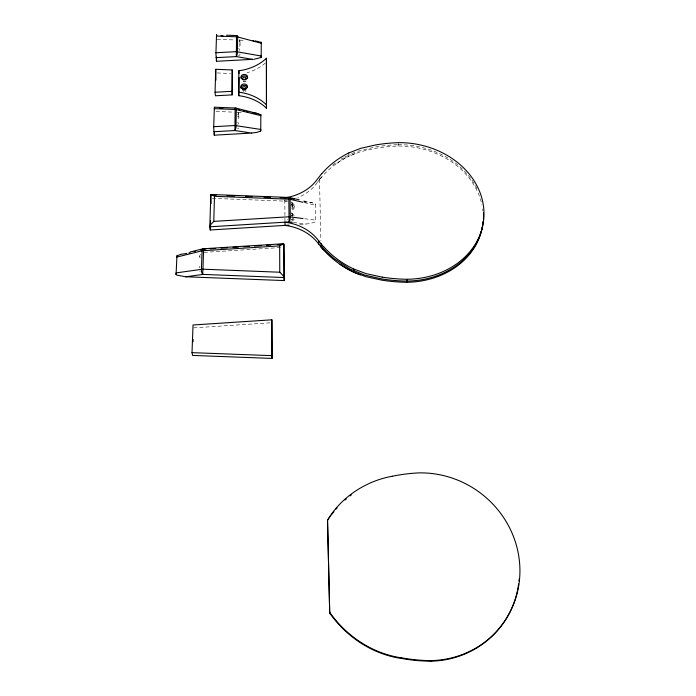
<?xml version="1.0" encoding="UTF-8"?>
<svg xmlns="http://www.w3.org/2000/svg" width="696" height="696" viewBox="0 0 696 696"><rect width="100%" height="100%" fill="white"/><g stroke="black" fill="none" stroke-linecap="round" stroke-linejoin="round"><path stroke-width="0.52" stroke-dasharray="3.48 2.61" d="M319.473 178.306L319.447 179.629L319.838 179.142M348.835 152.946L348.661 156.33L360.354 151.772L375.005 148.396A150.145 129.143 8.2 0 1 398.034 146.038A81.145 67.93 6.6 0 1 481.945 204.894M398.034 146.056L398.321 143.498M317.62 182.082L319.142 180.029M320.108 178.811L321.587 177.036A95.996 80.84 6.6 0 1 336.69 163.421A88.47 74.35 6.2 0 1 348.652 156.322M320.212 178.681L321.587 177.036M332.61 165.169L335.681 162.829M341.084 159.193L343.337 157.844M344.485 157.192L350.392 154.208M351.611 153.659L356.587 151.684M357.866 151.241L375.118 147.039A150.423 129.299 8.2 0 1 398.19 144.681M193.584 327.86L270.97 322.77M299.75 224.469L309.894 223.66L315.732 221.798L315.349 203.971L311.912 202.719M204.085 252.361L282.933 247.419M217.117 39.28L235.379 39.985M239.668 40.151L243.965 40.316M217.152 72.95L230.515 73.454M216.056 111.456L233.386 112.126M237.719 112.291L243.13 112.5M212.297 198.343L287.57 201.24M303.691 201.866L311.799 202.693M293.39 222.468L306.214 224.077M304.63 218.744L315.706 220.145M311.373 202.597L312.226 202.797L302.316 200.5M303.734 201.457L305.849 201.944M304.37 202.614L315.384 205.155L315.375 204.711M199.726 256.25L200.03 258.112M238.58 113.413L238.937 117.485M239.85 40.655L240.19 44.935M315.349 203.971L315.366 204.485M284.873 200.074L284.908 201.092A45.919 37.601 -1.4 0 0 287.361 200.692M319.49 179.377L320.9 240.651M292.485 203.293L292.572 207.191M292.59 214.185L292.651 216.769M291.389 203.014A3.523 2.949 -0.9 0 1 294.304 205.877L294.33 207.173A3.515 2.949 -0.9 0 1 291.476 210.105M284.812 199.952L284.96 222.224M482.659 208.939A81.145 67.93 6.6 0 1 482.902 210.975M398.19 144.69A81.293 68.008 6.6 0 1 477.787 190.304M336.733 163.456A84.32 70.774 6 0 1 355.212 153.451M291.459 212.811A1.775 1.496 -0.9 0 1 291.485 215.586M292.651 218.318A1.766 1.488 -0.9 0 1 291.415 219.501M291.511 201.988A1.766 1.479 -0.9 0 1 291.38 204.676M291.45 205.833A1.757 1.47 -0.9 0 1 291.476 208.574M200.083 256.946A1.827 1.557 -7.8 0 1 200.909 254.501M199.361 267.89A1.836 1.575 -8.1 0 1 200.022 266.229M200.091 271.858A1.827 1.566 -8.2 0 1 199.935 271.423M265.333 63.014A43.178 33.103 -2.7 0 1 246.984 72.749M245.253 80.936A3.315 2.593 -2.5 0 1 243.121 80.875M246.123 80.936A1.653 1.296 -2.5 0 1 242.947 80.962M245.427 90.436A3.332 2.619 -2.6 0 1 242.974 90.454M245.993 90.48A1.662 1.305 -2.6 0 1 244.992 91.35M243.765 91.359A1.662 1.305 -2.6 0 1 242.8 90.506M238.371 48.633A1.636 1.262 -2.5 0 1 239.494 50.451M239.981 53.888A1.627 1.262 -2.5 0 1 238.38 55.506M239.267 39.689A1.627 1.253 -2.4 0 1 239.233 41.63M239.189 43.9A1.618 1.244 -2.5 0 1 238.406 46.301M237.51 122.165A1.705 1.366 -3.3 0 1 237.762 124.427M238.702 127.907A1.696 1.357 -3.3 0 1 237.527 128.847M237.536 112.169A1.696 1.349 -3.2 0 1 237.493 114.675M237.44 116.276A1.688 1.349 -3.2 0 1 237.545 118.946M317.376 182.43A45.919 37.601 -1.4 0 1 297.775 197.638M294.208 219.127A3.532 2.975 -0.9 0 1 291.58 220.997M287.961 219.736A3.532 2.975 -0.9 0 1 287.631 219.205M291.528 215.142A3.532 2.975 -0.9 0 1 293.12 215.734M293.86 218.387A3.541 2.984 -0.9 0 1 291.554 219.719M291.493 213.855A3.541 2.984 -0.9 0 1 294.164 215.656M291.52 215.395A1.775 1.488 -0.9 0 1 292.12 215.716M291.467 213.454A1.775 1.496 -0.9 0 1 292.216 215.777M291.424 204.311A3.515 2.949 -0.9 0 1 294.33 207.173M294.304 205.877A3.523 2.949 -0.9 0 1 291.45 208.809M291.415 204.537A1.766 1.47 -0.9 0 1 291.441 207.278M291.528 202.64A1.766 1.479 -0.9 0 1 291.389 205.329"/><path stroke-width="1.04" d="M272.04 358.423L271.866 319.812L193.036 324.988L192.009 352.646L192.575 355.421L272.04 358.423L271.866 319.812M266.464 108.211L266.429 58.22A43.361 33.173 -2.7 0 1 238.85 70.748L238.763 95.709A45.301 36.383 -3.7 0 1 266.464 108.211L266.429 58.22M251.691 133.049L256.981 132.327L260.73 131.005L260.843 114.701L257.329 113.491L252.335 112.856M254.118 59.238L261.183 57.472L261.27 42.386L255.11 40.838M318.777 244.139L318.82 240.999A48.529 41.743 -2.3 0 0 284.96 222.224L285.064 225.426A48.302 41.612 -2.3 0 1 318.777 244.139L323.405 249.803A94.908 79.057 6.2 0 0 339.987 264.271A87.644 73.202 6 0 0 353.62 272.092L365.974 276.704L381.93 280.175A142.167 116.067 6 0 0 406.786 282.289A81.145 67.93 6.6 0 0 482.467 226.183M238.763 95.709L239.085 77.543M321.343 247.419L321.082 245.827L327.181 252.483L334.411 258.877L349.844 268.952L364.66 275.077L382.069 278.974A142.419 116.189 6 0 0 406.969 281.088A81.293 68.008 6.6 0 0 483.163 222.137M232.125 94.882L232.246 69.939L215.734 69.304L215.047 92.246L215.438 95.787L232.125 94.882L232.246 69.939M210.775 194.924L211.062 203.58M214.368 107.271L213.681 127.69L214.272 135.181L251.578 133.058L234.926 130.535L213.863 131.727M216.534 34.87L215.917 53.67L216.465 61.283L253.205 59.317M214.272 135.181L214.333 133.014M215.908 80.188L215.734 69.304M216.465 61.283L216.595 57.089M288.97 225.139L210.262 229.985L209.809 226.696L210.94 224.321L213.794 221.38L214.472 196.307L288.596 199.195A4.611 2.567 -0.2 0 1 290.119 199.326L302.795 202.249M210.262 229.985L210.549 220.475M193.079 341.64L193.157 339.517M260.843 114.701L260.826 115.658L236.309 109.594A4.428 2.749 2.5 0 0 234.848 109.455L214.246 108.663M283.89 244.148L284.203 280.566L185.362 276.756L176.975 275.103L176.071 274.615L176.941 255.806L181.03 254.275L186.806 253.448M261.27 42.386L261.252 43.248L237.667 36.966A4.263 2.88 3.2 0 0 236.257 36.818L216.43 36.044M518.642 583.987A96.379 92.159 37.1 0 1 430.902 661.2A167.084 157.226 23.4 0 1 401.583 658.468C372.534 654.37 346.434 636.892 329.713 613.063L327.503 520.251C340.953 497.248 365.948 480.945 392.24 476.255M329.713 613.063L327.538 519.399M353.629 272.084L353.838 269.03L366.235 273.676L382.269 277.156M176.941 255.806L176.827 257.076L202.049 250.804A4.768 2.445 2.2 0 1 203.589 250.656L279.67 245.888L283.646 243.8M406.786 282.272L407.238 279.261A81.51 68.121 6.6 0 0 483.877 210.053A81.51 68.121 6.6 0 0 398.416 142.645A150.841 129.543 8.2 0 0 375.292 145.003L360.572 148.379L348.835 152.946M216.212 195.228L210.784 195.019L209.818 226.8L289.084 221.928A3.706 1.401 -80 0 0 290.258 216.943L290.119 199.326A3.68 1.122 -73.5 0 0 288.892 197.986L288.823 197.464L289.084 221.928L292.311 222.329M283.333 243.757L203.589 248.742L202.971 269.195A4.037 0.479 -87.4 0 0 202.788 272.127L202.884 274.415L284.081 277.539L284.203 280.566M430.876 661.2L431.146 660.608A96.57 92.333 36.9 0 0 519.738 564.83A96.57 92.333 36.9 0 0 419.079 472.888A183.118 174.052 57.4 0 0 392.24 476.273M327.503 520.251L328.112 519.346M328.416 518.894L329.512 517.337M236.684 36.018L236.544 35.574L236.335 56.585L252.361 59.369M329.991 516.684L330.957 515.379M331.94 514.092L333.958 511.577M321.648 173.704L317.411 179.116A46.119 37.706 -1.4 0 1 284.803 197.829L284.812 198.029M336.046 509.133L337.125 507.932M236.37 108.968L235.118 108.045L234.926 130.535M345.103 500.041L346.312 498.988M279.67 245.888L279.766 272.153L282.785 275.198L284.081 277.539L283.89 244.226L277.391 244.627M350.027 495.935L351.289 494.952M260.73 131.005L260.748 129.447L236.014 125.663A4.463 2.723 2.3 0 0 234.535 125.532L213.698 126.707M190.112 252.013L202.762 248.864M188.912 252.918L189.964 252.657M194.184 251.604L195.245 251.343M200.535 250.029L201.596 249.768M202.658 249.499L205.886 249.098M211.097 194.48L288.823 197.464M185.841 276.782L202.884 274.415M213.794 221.38L288.744 216.795A4.654 2.523 -0.2 0 1 290.275 216.917L303.038 218.535M210.218 248.829L215.638 248.489M221.058 248.15L227.557 247.75M232.969 247.411L238.389 247.071M243.809 246.732L249.22 246.393M254.64 246.053L261.139 245.645M266.559 245.305L270.892 245.035M216.082 57.655L236.335 56.585M215.047 92.246L231.794 91.333M215.925 52.748L235.961 51.687A4.298 2.854 3.1 0 1 237.388 51.835L261.174 56.019L261.183 57.472M226.539 35.183L236.544 35.574M220.945 35.766L223.051 35.844M235.17 108.011L214.42 107.21L214.577 107.906M219.762 108.106L222.877 108.219M227.061 195.646L234.648 195.941M245.497 196.359L252.004 196.611M263.941 197.072L270.448 197.325M280.21 197.699L288.884 198.029M279.853 272.232L202.971 269.195A4.811 2.401 2.1 0 0 201.414 269.352L176.097 272.902L176.071 274.615M192.009 352.646L271.866 355.656M211.253 194.471L214.429 196.272M252.97 40.664L253.762 40.716M401.783 657.894C372.673 653.744 346.512 636.266 329.756 612.384M289.64 197.568L299.141 199.769M291.015 198.525L292.076 198.769M293.138 199.012L294.199 199.256M257.833 113.605L236.057 108.141M238.432 109.481L239.468 109.742M243.583 110.777L244.609 111.029M246.671 111.551L247.698 111.804M236.727 36.375L237.719 36.644M323.466 246.68L318.82 240.999M323.405 249.803L321.482 247.593M203.606 248.742L203.719 249.238M216.621 34.861L216.743 35.6M238.85 70.748L239.067 73.445M321.03 243.687L321.056 247.071M360.363 274.937A84.016 70.279 5.9 0 1 340.031 264.228M483.05 221.311A81.145 67.93 6.6 0 1 482.85 223.407M483.45 212.741A81.293 68.008 6.6 0 1 483.433 218.979M203.719 249.185A3.784 1.514 71.7 0 0 202.075 250.83L201.414 269.352A3.811 1.783 78.8 0 0 202.875 274.459M238.467 92.159A45.492 36.479 -3.7 0 1 266.281 104.704M241.077 78.239A3.315 2.593 -2.5 0 1 244.409 75.855A3.315 2.593 -2.5 0 1 247.672 78.187M243.896 79.701A1.653 1.296 -2.5 0 1 243.035 77.708A1.653 1.296 -2.5 0 1 245.74 77.691A1.653 1.296 -2.5 0 1 244.809 79.692M243.382 79.683A1.653 1.296 -2.5 0 1 245.714 79.666M240.903 88.035A3.332 2.619 -2.6 0 1 243.809 85.417A3.332 2.619 -2.6 0 1 247.445 87.261M243.017 89.436A1.662 1.305 -2.6 0 1 245.801 89.41M236.344 56.62A3.471 1.061 -78 0 0 237.371 51.869L237.667 36.966A3.437 0.766 -72.4 0 0 236.945 36.035M235.344 108.663A3.541 0.853 -73 0 1 236.292 109.62L236.014 125.663A3.567 1.14 -79 0 1 234.926 130.578M321.778 173.782A92.785 77.935 6.4 0 1 348.818 152.92M407.238 279.279A142.793 116.38 6 0 1 382.269 277.139M353.812 269.065A91.82 76.464 6.1 0 1 323.614 246.593M431.146 660.635A167.423 157.487 23.3 0 1 401.783 657.877M519.19 579.029A96.379 92.159 37.1 0 1 519.007 581.012M242.573 79.283A3.315 2.593 -2.5 0 0 247.585 76.986A3.315 2.593 -2.5 0 0 242.634 74.785A3.315 2.593 -2.5 0 0 242.573 79.283M242.425 88.871A3.332 2.619 -2.6 0 0 247.454 86.556A3.332 2.619 -2.6 0 0 242.486 84.329A3.332 2.619 -2.6 0 0 242.425 88.871M243.382 89.149A1.662 1.305 -2.6 0 0 245.897 87.992A1.662 1.305 -2.6 0 0 243.417 86.878A1.662 1.305 -2.6 0 0 243.382 89.149"/></g></svg>
